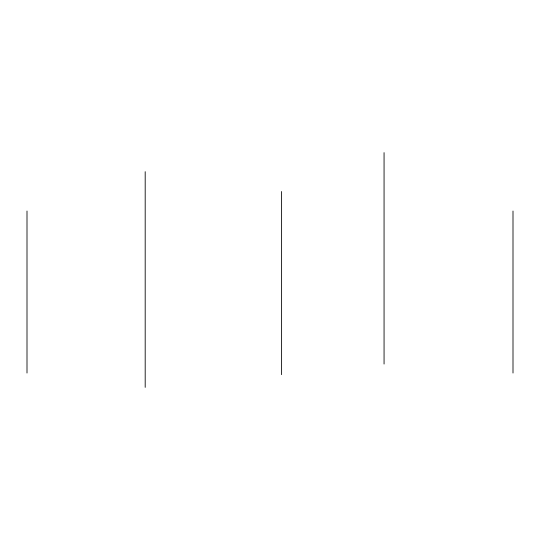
<?xml version="1.0" encoding="UTF-8"?>
<svg xmlns="http://www.w3.org/2000/svg" width="540" height="540" viewBox="0 0 540 540"><rect width="100%" height="100%" fill="white"/><g stroke="black" fill="none" stroke-linecap="round" stroke-linejoin="round"><path stroke-width="0.81" d="M513 211.032L513 373.032M384.062 152.631L384.062 364.041M281.603 191.525L281.603 374.666M145.192 171.68L145.192 387.369M27 211.032L27 373.032"/></g></svg>
